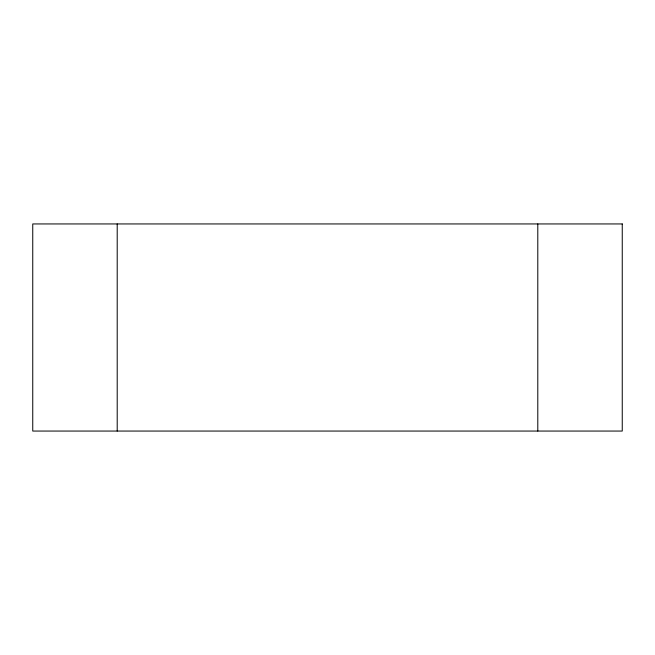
<?xml version="1.0" encoding="UTF-8"?>
<svg xmlns="http://www.w3.org/2000/svg" width="655" height="655" viewBox="0 0 655 655"><rect width="100%" height="100%" fill="white"/><g stroke="black" fill="none" stroke-linecap="round" stroke-linejoin="round"><path stroke-width="0.98" d="M537.796 223.944L537.796 431.055M117.204 223.944L117.204 431.055M622.25 223.944L32.75 223.944L32.75 431.055L622.25 431.055L622.25 223.944"/></g></svg>
